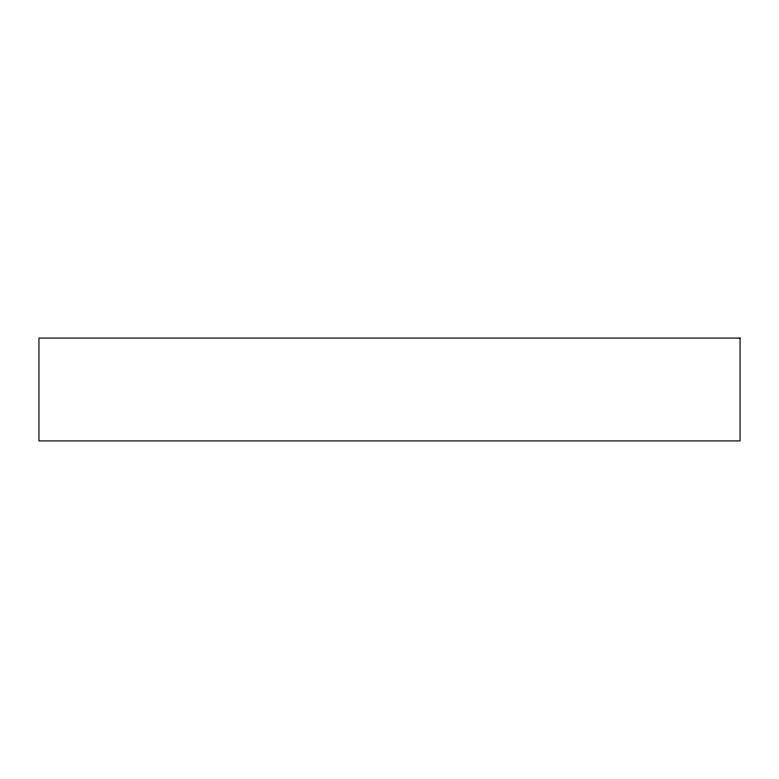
<?xml version="1.0" encoding="UTF-8"?>
<svg xmlns="http://www.w3.org/2000/svg" width="779" height="779" viewBox="0 0 779 779"><rect width="100%" height="100%" fill="white"/><g stroke="black" fill="none" stroke-linecap="round" stroke-linejoin="round"><path stroke-width="1.17" d="M740.05 338.086L38.95 338.086L38.95 440.914L740.05 440.914L740.05 338.086"/></g></svg>
